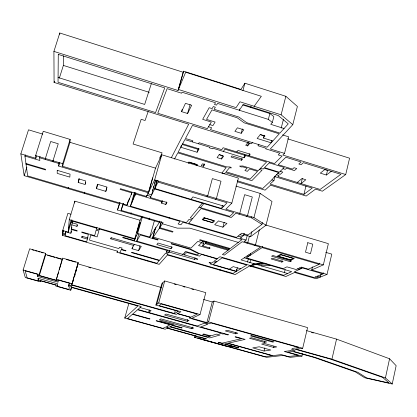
<?xml version="1.0" encoding="UTF-8"?>
<svg xmlns="http://www.w3.org/2000/svg" width="417" height="417" viewBox="0 0 417 417"><rect width="100%" height="100%" fill="white"/><g stroke="black" fill="none" stroke-linecap="round" stroke-linejoin="round"><path stroke-width="0.63" d="M40.673 280.5L40.298 281.736L25.312 277.555L23.112 270.002L29.664 248.808L45.646 253.343L39.188 274.506L39.339 275.496L56.154 280.203L62.514 258.123L78.193 262.569L71.75 284.769L174.514 313.521L178.309 311.348L155.895 305.067L161.775 283.69L164.736 280.959L205.795 292.64L200.024 314.522L191.773 318.348L206.884 322.576L208.578 321.919L302.69 348.268L307.595 327.59L214.025 301.064L212.279 301.95L203.517 299.469M59.767 34.277L59.782 33L183.199 72.25L183.636 71.187L240.958 89.431L244.904 83.212L285.853 96.291L297.394 106.455L292.797 124.631L270.32 148.973L284.519 153.378L288.71 136.839L282.564 134.915M152.617 177.798L148.358 192.769L58.667 166.086L59.089 162.234M59.37 78.078L63.363 65.422L63.593 55.852M235.954 186.091L260.151 193.415L272.014 201.479L265.999 225.216L253.937 217.601L225.821 209.209L231.816 203.142L238.409 178.09L161.775 154.785L154.618 179.998L148.754 191.94L62.586 166.289L62.67 163.667L70.124 139.424L43.248 131.303L35.601 155.598L35.841 158.33L20.85 153.868L28.512 129.823L42.779 134.123M325.708 252.332L331.791 254.135L327.006 274.428L316.086 278.738L294.637 272.478L285.853 276.487L249.601 265.947L235.141 274.563L167.436 255.022L159.185 264.357L117.031 252.269L117.547 251.19L62.472 235.381L62.701 230.502L67.898 213.327L70.947 214.213M62.586 166.289L69.952 142.322L70.124 139.424M62.701 230.502L68.216 232.092L69.258 219.696L74.852 201.166L140.018 220.249L141.827 216.798M236.809 269.043L236.173 271.509L232.999 273.443L167.134 254.422L167.712 253.76L165.596 253.15L159.502 260.265L131.72 252.28L131.522 252.613L159.231 260.578L156.922 263.273L119.815 252.629L121.284 249.674L125.772 250.961L125.955 250.622L121.456 249.33L122.103 248.037L119.491 247.286L118.876 248.589L89.488 240.14L90.703 235.058L97.14 236.913L98.86 230.929L96.145 230.148L94.669 235.657L81.831 231.956L81.737 232.472L88.357 234.38L86.689 241.886L65.156 235.704L65.412 231.763L70.906 233.343L71.307 229.465L77.109 231.138L77.181 230.611L71.359 228.933L71.781 224.867L72.48 222.542M71.781 224.867L76.963 226.363L77.249 224.278L72 222.756L72.167 221.099L96.666 228.193L96.421 229.105L99.157 229.892L99.694 228.063M74.653 202.996L74.852 201.166M78.214 182.469L78.625 178.857L85.72 180.957L85.188 184.528L78.214 182.469L79.334 178.763M40.298 281.736L40.141 280.719L55.81 285.092L55.81 286.062L70.754 290.227L71.229 287.37L137.865 305.989L124.735 318.051L165.132 329.237L167.243 328.231L197.142 336.519L194.478 337.363L194.974 335.482M71.75 284.769L78.193 262.569M70.754 290.227L71.766 286.568L68.623 285.687M87.867 237.2L87.32 239.061L81.841 237.487L82.06 236.267L87.586 237.857M96.483 188.599L97.411 184.215L106.96 187.045L105.819 191.361L96.483 188.599L97.76 184.298M302.554 353.658L301.971 356.113L287.793 352.162L292.88 351.521L313.975 357.405L355.221 371.808L364.651 377.755L392.225 384L396.15 365.693L389.572 358.766L336.545 339.12L306.516 330.624M392.225 384L385.423 377.943L389.572 358.766M385.423 377.943L331.937 359.183L336.545 339.12M321.069 273.974L320.339 277.06L317.332 276.179M312.448 266.864L311.707 269.945L323.347 264.873L328.377 243.664L265.686 224.982M237.294 181.729L265.071 190.157L270.513 185.184L306.172 196.042L315.539 189.109L322.362 191.2L345.719 174.535L349.592 158.194L287.631 138.819M322.946 273.917L302.643 267.975L294.376 271.775L314.027 277.508L322.946 273.917L323.243 272.655M262.434 246.358L262.116 247.609L246.291 257.873L283.263 268.657L286.922 266.844L296.112 269.533L301.298 267.115L308.309 269.168L319.104 264.373L319.401 263.127M301.554 267.365L301.256 268.611L299.312 268.042M325.046 169.396L320.287 173.138L326.391 175.025L327.496 170.444L324.452 169.5M273.63 347.413L276.747 346.923L264.592 343.535L261.641 344.072L273.63 347.413L273.927 346.193M284.368 272.77L285.145 269.617M275.048 176.151L273.943 180.504L270.086 184.053L303.91 194.358L306.01 185.82M290.185 261.673L291.561 260.974L272.848 255.485L271.582 256.22L290.185 261.673L290.493 260.422M302.309 178.575L301.064 183.605L305.833 179.753L301.955 178.565L297.253 182.438M281.85 262.09L283.138 261.407L272.332 258.243L271.102 258.941L281.85 262.09L282.153 260.865M264.373 342.404L266.656 341.976L251.576 337.765L249.455 338.239L264.373 342.404L264.68 341.153M264.055 351.02L270.815 350.03L259.176 346.793L252.77 347.882L264.055 351.02L264.831 347.867M264.508 263.565L264.613 263.153M262.402 263.805L263.393 263.236L263.289 263.648L262.178 263.32L262.074 263.732L260.959 263.408L260.854 263.815L259.739 263.492L259.635 263.898L258.519 263.575L258.415 263.982L257.299 263.659L257.195 264.07L256.08 263.742L255.975 264.154L254.855 263.825L254.751 264.237L253.635 263.909L250.315 265.884L250.21 266.286L251.31 266.609L253.911 266.427M249.866 262.809L250.643 259.749M259.332 229.793L255.485 244.899L254.714 245.431M261.933 224.403L251.529 217.867L235.845 213.186L231.206 217.523L201.062 208.557L188.646 223.324L236.47 237.414L241.724 233.228L247.943 235.063L261.933 224.403L262.408 222.532M235.631 333.808L237.831 333.225L227.39 330.306L225.316 330.926L235.631 333.808L235.954 332.542M250.21 266.286L253.531 264.321L253.635 263.909M253.937 217.601L260.151 193.415M249.382 236.33L247.766 242.626L247.02 243.168M292.797 124.631L281.105 114.8L285.853 96.291M247.338 235.099L246.066 240.03L240.02 238.248L244.409 234.839L250.596 236.663L251.889 231.617M281.204 128.076L283.445 119.304M247.5 262.121L248.438 258.451M250.523 253.562L250.044 255.439L248.548 255.001M284.05 128.509L270.742 124.329L272.348 122.41L273.849 116.593L269.862 113.544L242.736 104.975M243.836 233.796L243.356 235.657L239.942 234.646M244.409 234.839L244.727 233.609M236.512 271.3L246.791 265.04L222.058 257.847L213.077 264.524L236.512 271.3L237.424 267.761M251.529 217.867L251.847 216.632M271.712 140.592L271.139 142.812L257.133 138.454L260.354 134.571L264.993 136.02L263.299 138.001L272.807 140.967M263.299 138.001L264.029 135.202M272.348 122.41L268.345 119.392L269.862 113.544M249.429 153.805L248.933 155.687L250.205 154.201L238.003 150.438L236.809 151.95M206.884 322.576L212.279 301.95M208.578 321.919L214.025 301.064M229.105 248.485L228.803 249.637L205.899 242.944L202.709 245.884L210.163 248.058L209.381 248.73L198.56 245.577L203.079 241.281M222.907 227.171L226.968 223.423L218.518 220.921L214.656 224.732L222.907 227.171L224.19 222.297M241.547 160.243L242.465 159.148L231.92 155.906L231.049 157.021L241.547 160.243L242.006 158.502M223.319 151.423L224.945 149.197L266.541 162.01L258.212 170.678L242.882 165.987L239.582 166.081L241.047 166.936L242.903 166.883L247.083 168.166L244.925 170.569L247.359 171.314L249.543 168.916L257.55 171.366L250.106 179.112L226.129 171.809L229.371 167.827L231.471 167.863L230.069 166.962L226.791 166.904L178.21 152.075L184.872 139.601L209.756 147.253L209.391 147.811L212.597 148.796L212.972 148.243L243.992 157.782L244.795 154.743M247.901 142.624L245.738 145.314L247.651 145.903L248.615 142.239M209.381 248.73L209.678 247.604M241.193 133.304L243.804 129.812L237.409 127.816L234.886 131.339L241.193 133.304L242.36 128.916M157.178 180.425L154.879 188.536L221.641 208.464L222.464 205.362M191.851 328.726L193.697 328.007L160.842 318.859L159.424 319.703L191.851 328.726L192.284 327.084M250.737 107.622L251.07 106.366M202.709 245.884L203.616 242.486L204.455 241.693M239.655 109.004L239.322 110.255L243.226 104.485L278.311 115.572L288.241 123.865L279.922 133.086L246.749 122.692L238.915 117.041L214.15 109.27L215.349 107.211L213.296 106.564L212.112 108.634L209.178 107.711L202.652 119.351L211.315 122.051L207.358 128.639L157.751 113.247L167.118 88.654L181.598 93.21L182.036 92.22L215.485 102.749L214.494 104.474L216.564 105.126L217.565 103.406L268.345 119.392M205.675 241.844L205.216 243.57L228.021 250.236M205.899 242.944L206.207 241.787M187.238 321.319L189.047 320.491L166.075 314.074L164.574 314.991L187.238 321.319L187.744 319.432M166.743 250.998L166.409 252.202L168.541 252.817L169.193 252.077L194.536 259.405L194.869 258.17M221.557 158.976L223.689 156.12L219.149 154.728L217.075 157.605L221.557 158.976L222.47 155.577L219.113 154.551M242.913 90.64L244.904 83.212M174.514 313.521L175.359 310.384M207.332 195.537L206.999 196.767L207.697 195.912L212.362 178.606L221.02 181.228L216.397 198.523L215.657 199.362M203.506 166.289L204.737 164.501L202.453 163.808L201.244 165.596L203.506 166.289L204.189 163.792M155.895 305.067L158.71 302.924L164.736 280.959M149.276 309.987L148.593 312.458L151.074 310.613L140.102 307.548M168.541 252.817L169.203 250.408M169.193 252.077L169.703 250.216M181.28 145.476L180.785 147.248L197.074 152.236L198.482 148.311M170.949 248.683L172.257 247.182L157.98 243.038L156.834 244.591L170.949 248.683L171.465 246.817M156.703 304.457L162.62 282.908M69.258 219.696L134.78 238.68L137.61 233.562L149.781 237.101L159.419 222.318L159.763 221.088M162.104 201.307L161.582 203.173L165.799 204.424L166.498 201.937M155.364 228.063L152.45 238.467L159.341 228.281L161.228 221.526M159.341 228.281L172.534 232.144L173.019 231.524L159.768 227.651L161.316 222.099M181.583 111.641L185.461 103.333L191.653 105.277L187.598 113.513L181.583 111.641L182.26 109.233M124.735 318.051L128.843 303.44M149.781 237.101L154.441 220.515M161.582 203.173L162.656 200.697M155.661 227.604L152.737 238.039L158.152 239.613L157.85 240.036L140.331 234.943L136.771 241.099L195.896 258.212L195.651 258.425L197.788 259.046L197.377 259.405L195.239 258.79L194.536 259.405M187.598 113.513L190.121 104.5M165.799 204.424L167.008 202.485L150.266 197.517L150.61 196.292M152.403 190.861L152.93 189.005M153.279 187.765L153.805 185.914M154.504 183.438L155.03 181.583M155.859 179.92L151.621 194.88L147.873 193.764L148.405 191.893M150.266 197.517L154.66 188.964L157.131 180.248M132.559 246.911L132.038 248.74L138.6 250.633L139.976 245.754M154.879 188.536L158.517 180.915M149.38 218.055L149.036 219.274L149.395 218.649M25.328 154.822L24.937 156.052L27.637 175.896L126.95 205.154L131.902 192.909L120.132 189.417L120.377 188.682L146.549 196.454L146.899 195.229M134.138 240.974L134.608 239.337M134.78 238.68L140.018 220.249M166.409 252.202L167.707 250.685L122.713 237.664L122.906 237.257L134.363 240.573L134.983 238.394M134.363 240.573L136.109 235.641M148.754 191.94L155.52 168.14L161.775 154.785M132.038 248.74L134.248 244.273M59.782 33L53.918 51.4L178.017 90.484L183.199 72.25M183.636 71.187L178.44 89.478L236.074 107.638L239.931 101.779L281.105 114.8M137.61 233.562L142.327 216.96M136.771 241.099L138.84 233.812M99.157 229.892L99.413 228.99L135.066 239.316M131.141 212.696L130.792 213.921L131.079 213.275M126.95 205.154L128.029 201.421M128.598 201.088L129.312 198.612M131.141 194.791L131.861 192.31M117.031 252.269L117.385 251.05M191.403 220.04L189.057 219.347L186.342 222.647L130.438 206.18L134.373 192.498M132.163 202.136L134.827 192.868M134.827 195.886L135.723 192.779M130.438 206.18L135.973 192.81M159.419 222.318L117.49 210.017L119.643 202.61M117.49 210.017L120.091 202.573M133.893 245.519L110.776 238.847L111.104 237.711M159.768 227.651L163.13 222.678L121.086 210.34L123.062 203.527M121.086 210.34L123.625 203.397M96.421 229.105L96.963 227.27M105.819 191.361L106.903 187.676M81.841 237.487L82.212 236.246M73.084 281.532L73.632 279.698M74.716 276.028L75.263 274.193M75.988 271.748L76.53 269.908M77.254 267.464L77.802 265.629M76.963 226.363L77.307 225.201M65.636 232.696L65.276 233.89L62.576 233.113L63.478 230.127M68.471 229.058L71.198 220.004M68.216 232.092L71.906 219.827M72 222.756L72.355 221.578M71.359 228.933L71.906 227.114M56.154 280.203L57.265 276.507M57.635 275.272L58.562 272.197M59.303 269.731L62.263 259.874M85.37 183.913L85.74 182.677M70.953 232.879L71.505 231.039M84.302 193.379L84.677 192.138M63.613 230.476L62.534 234.041L65.214 234.813M62.472 235.381L62.842 234.151M37.624 276.45L37.238 274.188L25.182 270.815L27.115 277.858L38.406 281.006L37.942 278.301L57.718 283.821L57.661 286.375L68.941 289.523L69.326 286.844L68.497 286.609L68.857 283.956L69.801 284.222L69.926 283.341L58.14 280.042L58.083 282.168L37.624 276.45L37.994 275.236M39.339 275.496L45.734 254.521L45.646 253.343M38.797 278.118L38.228 279.979L57.682 285.41M68.122 188.614L68.503 187.369M58.667 166.086L59.803 162.411M53.371 160.561L52.995 161.77L52.985 160.78L58.26 143.776L50.681 141.499L45.37 158.507L45.411 159.513M24.937 156.052L39.839 160.482L39.651 157.793L40.037 156.552M119.726 203.809L24.181 175.677L26.87 167.17M171.382 157.657L188.698 124.172L54.08 82.42L54.46 81.216M35.841 158.33L36.618 155.864M151.34 83.687L144.673 104.432L58.083 77.489M148.139 111.594L145.08 120.518L141.165 119.309L133.101 144.021L162.093 152.846L159.648 158.106M110.776 238.847L111.209 237.721L141.28 246.405L138.6 250.633M178.017 90.484L185.69 72.235L261.334 96.306L254.141 106.278M146.549 196.454L148.358 192.769M174.473 159.07L177.798 152.846L226.181 167.608L221.922 172.951L224.554 173.748L225.461 172.633L251.832 180.66L261.985 170.261L259.379 169.464M135.223 237.164L135.447 236.757M192.211 141.858L192.831 140.769L185.461 138.501L192.445 125.423L251.524 143.745L252.441 142.635M198.487 143.787L199.138 142.713L221.766 149.677L223.152 147.743L274.511 163.568L282.038 156.078L278.217 154.895L279.854 153.227L265.697 148.838L266.187 148.296L257.951 145.742L258.894 144.636M188.161 163.104L188.828 162.005L197.533 164.652L196.824 165.742M188.844 163.318L189.412 162.39L196.73 164.616L196.136 165.533M171.22 193.905L171.476 193.493M197.074 152.236L199.149 148.869L182.63 143.802M160.967 215.74L161.27 215.261M181.327 196.918L181.603 196.511M169.078 218.127L169.401 217.658M191.054 199.336L192.873 196.887L223.856 206.149M147.425 260.985L147.701 260.63M237.367 180.79L262.679 188.479L271.9 179.883L274.589 176.553L278.801 172.612L264.097 168.098L263.148 169.073L260.526 168.27M247.651 145.903L249.835 143.224M153.148 262.627L153.435 262.272M202.266 203.168L198.966 207.181L229.751 216.34L233.739 212.561L154.66 188.964M199.05 207.207L190.282 217.862L192.649 218.56M200.509 207.64L203.845 203.637M243.992 157.782L245.811 155.624M221.641 208.464L227.088 202.787L158.173 182.135M182.604 254.365L183.506 253.463L185.294 253.979L184.382 254.881M284.519 153.378L282.841 155.051L345.719 174.535M238.951 214.114L239.77 213.374L244.638 194.671L252.316 196.991L247.484 215.678L246.64 216.407M217.346 258.717L199.029 253.4L197.361 254.896L185.508 251.456L184.387 252.577L186.19 253.098L186.842 252.457L199.467 256.116L201.437 254.401L217.059 258.936M326.391 175.025L331.254 171.319M303.91 194.358L312.239 188.077L274.589 176.553M246.066 240.03L244.044 241.532L323.347 264.873M250.596 236.663L265.999 225.216M219.801 270.133L220.322 269.783M229.23 269.194L233.207 266.625L240.645 268.783M226.113 271.957L226.655 271.608M251.31 266.609L254.646 264.649L266.197 263.846M256.335 264.222L257.299 263.659M159.065 321.371L159.862 320.908L173.957 324.827L170.266 326.594L207.322 336.879L216.715 334.116L219.994 335.028L209.709 337.937L169.745 326.845L168.864 327.267L166.482 326.61L170.157 324.786L156.109 320.882L156.484 320.657L182.182 327.798L181.546 328.064L172.466 325.541M257.55 264.138L258.519 263.575M258.764 264.055L259.739 263.492M261.188 263.888L262.178 263.32M200.728 339.094L226.019 346.1M228.928 346.663L231.55 346.136M230.226 347.022L232.863 346.501M302.69 348.268L296.075 349.159L331.937 359.183M301.971 356.113L290.091 357.343L283.195 355.425L266.578 357.333L194.478 337.363M261.052 265.931L270.148 265.295M210.648 335.899L203.777 333.991L202.74 334.325L209.563 336.222M158.71 302.924L200.024 314.522M23.112 270.002L39.188 274.506M56.159 279.26L71.933 283.675M177.637 313.584L190.678 317.233M177.465 313.678L190.491 317.321M37.405 275.184L58.114 280.975M68.727 284.92L71.896 285.807L72 285.207L176.229 314.366L180.931 311.744L159.127 305.635L161.363 303.993L197.298 314.084L189.13 317.973L208.974 323.806L211.117 322.998L298.807 347.543L292.317 348.45L291.764 349.264L295.064 350.108L295.627 349.378L330.3 359.068L382.65 377.406L389.035 383.009L366.725 377.958L357.817 372.298L315.528 357.515L293.99 351.505L294.465 350.885L291.217 350.056L290.826 350.624L284.258 351.489L298.41 355.43L288.178 356.53L281.256 354.606L272.708 355.623L227.963 343.212L245.123 339.396L235.73 336.774L235.068 336.941L241.417 338.708L222.058 343.17L218.8 342.268L218.159 342.425L238.044 347.934L238.863 347.783L224.857 343.9L227.578 343.295L272.223 355.685L264.722 356.577L197.408 337.932L199.561 337.27L205.868 339.016L206.462 338.849L167.332 328.002L167.942 327.71L165.58 327.053L162.906 328.377L127.513 318.578L132.403 314.293L149.64 319.083L149.99 318.854L132.689 314.043L137.579 309.763L220.312 332.823L219.493 333.068L222.98 334.043L223.82 333.803L227.864 334.929L228.5 334.757L200.567 326.97L207.734 324.27L204.127 323.264L197.152 326L137.902 309.477L141.212 306.578L71.667 287.146M174.243 284.066L176.125 284.597M183.016 286.557L184.898 287.094M191.789 289.054L193.67 289.586M32.307 249.84L34.105 250.351M35.304 250.69L37.103 251.201M38.296 251.54L40.095 252.05M41.293 252.389L43.092 252.9M66.313 259.483L75.566 262.105M45.734 254.521L62.451 259.259M77.937 263.893L161.296 287.506M47.543 255.308L55.028 257.43M56.274 257.784L61.263 259.197M88.774 267.412L90.651 267.938M311.504 332.453L313.355 332.974M216.804 261.756L214.302 261.032L219.952 256.742L251.091 265.791M215.803 262.502L213.316 261.782L211.638 263.054L209.516 262.439L209.068 262.788L211.184 263.403L210.34 264.039L236.173 271.509M244.268 257.81L291.624 271.623L283.748 275.288L252.937 266.333M287.621 273.489L241.042 259.921L260.531 247.14L242.168 241.74L224.356 255.084L222.402 254.516L229.595 249.032L199.477 240.228L200.03 239.686L230.257 248.532L241.985 239.598L182.954 222.214L180.91 224.779L178.106 223.955L180.108 221.375L123.265 204.638M253.531 264.321L254.646 264.649M153.331 237.158L190.97 248.105L197.773 241.396L201.739 242.558M162.395 223.773L177.303 228.146L189.808 228.156L238.3 242.407M311.707 269.945L327.006 274.428M297.514 268.882L299.442 269.445M247.005 256.012L248.485 256.445M201.27 242.72L203.673 243.424M315.2 277.034L318.187 277.904M238.128 236.09L241.511 237.091M262.116 247.609L319.104 264.373M147.107 195.318L150.824 196.423M135.619 194.03L162.307 201.948M25.948 163.5L45.557 169.312L45.589 169.948L26.036 164.157M35.601 155.598L62.67 163.667M39.651 157.793L58.703 163.469M154.618 179.998L231.816 203.142M69.952 142.322L155.52 168.14M271.9 179.883L273.943 180.504M282.992 168.682L285.223 169.37L286.526 168.166L294.428 170.6L296.753 168.546L294.053 167.717L292.499 169.109L278.202 164.705L285.848 157.256L301.105 161.978L298.833 164.011L301.1 164.715L303.394 162.687L340.908 174.306L320.089 189.433L277.951 176.527L279.004 175.557L276.481 174.78M280.203 171.298L282.768 172.085L280.333 174.332L277.795 173.55M182.213 144.48L197.887 149.286M209.782 124.6L212.946 125.585L215.115 122.056L206.519 119.377L211.982 109.885L237.226 117.802L244.2 122.838L279.26 133.815L267.172 147.206L210.47 129.609L211.633 127.717L208.5 126.742M63.363 65.422L149.27 92.329M260.119 134.571L264.378 135.9M198.669 253.724L189.751 249.303L171.152 243.903L171.496 243.492L190.147 248.913L199.029 253.4M20.85 153.868L24.181 175.677M53.918 51.4L54.08 82.42M57.228 170.339L57.207 173.378L69.827 177.121L70.035 174.139L57.228 170.339M58.271 54.398L58.041 82.295L155.567 112.569L164.731 87.904L58.271 54.398M307.782 242.689L305.484 252.196L310.488 253.672L312.776 244.174L307.782 242.689M139.137 224.435L136.724 232.936L137.772 231.008L140.221 222.407L139.137 224.435M204.033 217.669L202.209 219.681L212.738 222.793L214.687 220.822L204.033 217.669M204.684 218.049L203.121 219.764L212.102 222.423L213.759 220.739L204.684 218.049M269.236 162.838L264.524 167.66L279.254 172.185L284.285 167.472L269.236 162.838M280.391 254.422L277.336 256.153L291.045 260.177L294.287 258.504L280.391 254.422M281.048 254.818L278.447 256.278L290.409 259.791L293.146 258.373L281.048 254.818M251.79 335.591L250.487 335.893L272.598 342.076L274.042 341.815L251.79 335.591"/></g></svg>
